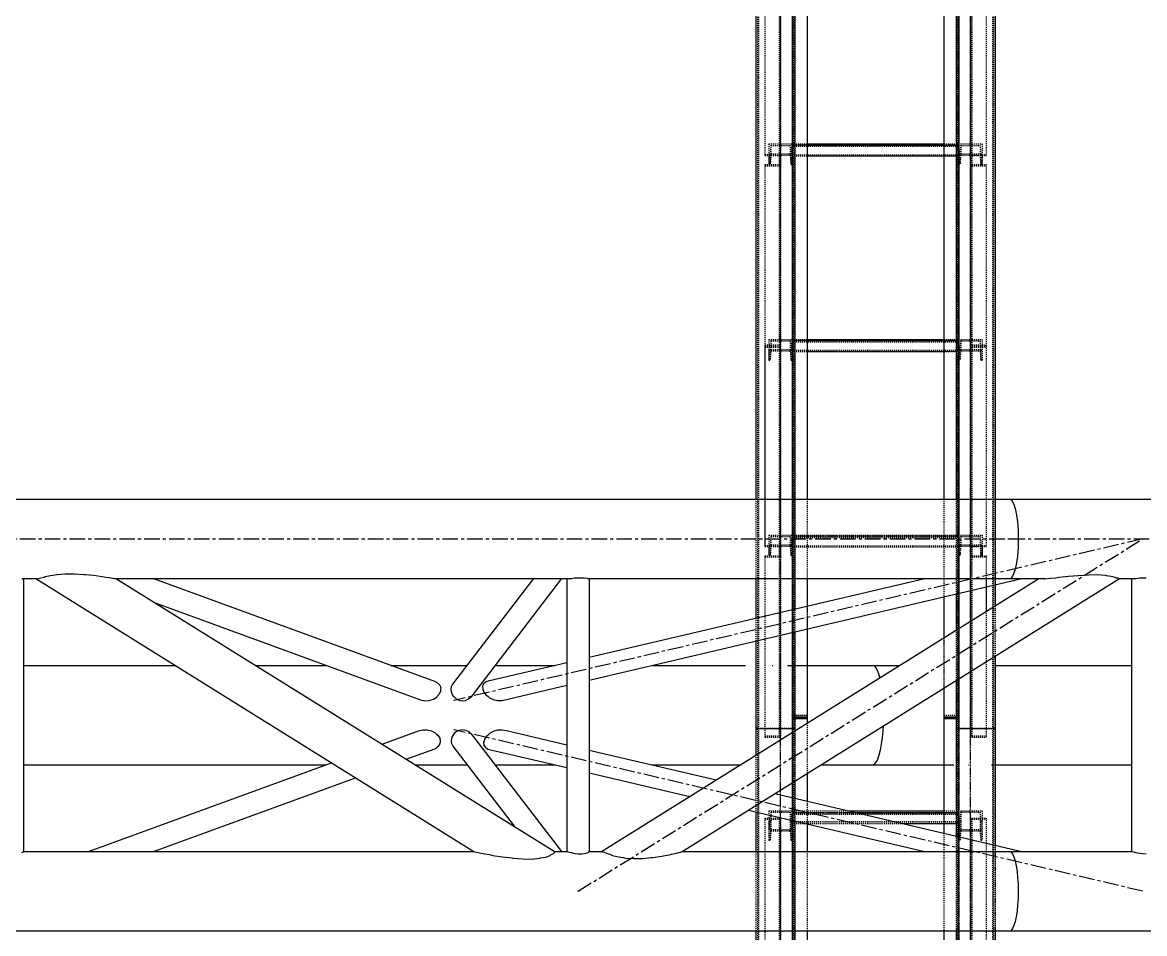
# Model space of a CAD drawing. Header units: millimetres. Extents: x 5143 to 30813, y 232 to 21408.
# Drawn here: x 25757 to 26330, y 7429 to 7894 of the extents above; entities that cross this region are included whole.
import ezdxf

# ---------------------------------------------------------------- set-up
doc = ezdxf.new("R2010")
doc.units = ezdxf.units.MM
doc.header["$LTSCALE"] = 0.25
for name, pattern in [('CENTER', [50.8, 31.75, -6.35, 6.35, -6.35]), ('XKITLINE00', [0]), ('XKITLINE02', [4, 2, -2]), ('XKITLINE03', [6, 3, -1, 1, -1])]:
    doc.linetypes.add(name, pattern=pattern)

msp = doc.modelspace()

# ---------------------------------------------------------------- linework, layer by layer
at = {"color": 1, "linetype": 'XKITLINE03'}
for p, q in [((26144.38, 7525.02), (26144.38, 9181.75)), ((26150.38, 9180.27), (26150.38, 7540.28)), ((26235.38, 7540.27), (26235.38, 9180.27)), ((26241.36, 7525.02), (26241.36, 9181.75)), ((26144.38, 7826.68), (26144.38, 7928.64)), ((26241.36, 7928.64), (26241.36, 7826.68)), ((26150.38, 7827), (26150.38, 7832.03)), ((26235.36, 7831.49), (26150.38, 7831.49)), ((26235.36, 7832.03), (26235.36, 7827)), ((26144.38, 7728.84), (26144.38, 7820.87)), ((26241.36, 7820.87), (26241.36, 7728.84)), ((26150.38, 7727.1), (26150.38, 7732.13)), ((26235.36, 7731.59), (26150.38, 7731.59)), ((26235.36, 7732.13), (26235.36, 7727.1)), ((26144.38, 7626.88), (26144.38, 7728.84)), ((26241.36, 7728.84), (26241.36, 7626.88)), ((26150.38, 7627.2), (26150.38, 7632.23)), ((26235.36, 7632.23), (26235.36, 7627.2)), ((26235.36, 7631.69), (26150.38, 7631.69)), ((26144.38, 7529.04), (26144.38, 7621.07)), ((26241.36, 7621.07), (26241.36, 7529.04)), ((26150.38, 7540.27), (26150.38, 5900.28)), ((26235.38, 5900.27), (26235.38, 7540.27)), ((26144.38, 5880.81), (26144.38, 7537.69)), ((26241.36, 5880.81), (26241.36, 7537.69)), ((26150.38, 7481.79), (26150.38, 7491.34)), ((26235.36, 7490.31), (26150.38, 7490.31)), ((26235.36, 7491.34), (26235.36, 7481.79)), ((26144.38, 7381.72), (26144.38, 7487.57)), ((26241.36, 7487.57), (26241.36, 7381.72))]:
    msp.add_line(p, q, dxfattribs=at)
at = {"color": 3, "linetype": 'XKITLINE02'}
for p, q in [((26150.38, 9180.27), (26150.38, 7539.38)), ((26151.23, 9180.21), (26151.23, 7539.44)), ((26234.53, 9180.21), (26234.53, 7539.44)), ((26235.38, 9180.27), (26235.38, 7539.38)), ((26132.53, 9176.95), (26132.53, 7533.97)), ((26133.06, 9176.75), (26133.07, 7533.54)), ((26150.3, 9176.75), (26150.3, 7533.54)), ((26150.83, 9176.95), (26150.83, 7533.97)), ((26151.68, 9176.95), (26151.68, 7582.78)), ((26234.91, 9176.95), (26234.91, 7533.97)), ((26235.44, 9176.75), (26235.45, 7533.54)), ((26252.68, 9176.75), (26252.68, 7533.54)), ((26253.21, 9176.95), (26253.21, 7533.97)), ((26254.06, 9176.95), (26254.06, 7570.38)), ((26227.88, 9119.58), (26227.88, 7540.24)), ((26157.88, 9110.57), (26157.88, 7540.24)), ((26136.38, 7928.64), (26136.38, 7826.12)), ((26143.58, 7928.08), (26143.58, 7821.13)), ((26144.38, 7928.64), (26144.38, 7821.13)), ((26241.36, 7926.9), (26241.36, 7821.13)), ((26242.16, 7928.08), (26242.16, 7821.13)), ((26249.36, 7928.64), (26249.36, 7826.12)), ((26138.38, 7832.03), (26138.38, 7827)), ((26138.38, 7832.03), (26138.38, 7826.53)), ((26138.38, 7832.03), (26150.38, 7832.03)), ((26138.38, 7827), (26138.38, 7821.51)), ((26138.38, 7827), (26150.38, 7827)), ((26139.44, 7831.33), (26139.06, 7826.53)), ((26139.44, 7831.33), (26139.44, 7826.3)), ((26139.44, 7831.33), (26149.32, 7831.33)), ((26143.58, 7826.93), (26143.58, 7729.45)), ((26143.58, 7826.93), (26144.38, 7826.93)), ((26144.38, 7826.93), (26144.38, 7728.84)), ((26149.32, 7831.33), (26149.32, 7826.3)), ((26149.32, 7831.33), (26149.7, 7826.53)), ((26150.38, 7832.03), (26157.88, 7832.03)), ((26150.38, 7832.03), (26150.38, 7825.99)), ((26150.38, 7832.03), (26150.38, 7827)), ((26150.38, 7832.03), (26150.38, 7826.53)), ((26150.38, 7831.49), (26157.88, 7831.49)), ((26150.38, 7831.28), (26235.36, 7831.28)), ((26150.38, 7830.84), (26235.36, 7830.84)), ((26150.38, 7827), (26150.38, 7821.51)), ((26227.88, 7832.03), (26235.36, 7832.03)), ((26227.88, 7831.49), (26235.36, 7831.49)), ((26235.36, 7832.03), (26235.36, 7826.53)), ((26235.36, 7832.03), (26247.36, 7832.03)), ((26235.36, 7832.03), (26235.36, 7827)), ((26235.36, 7832.03), (26235.36, 7825.99)), ((26235.36, 7827), (26235.36, 7821.51)), ((26235.36, 7827), (26247.36, 7827)), ((26236.42, 7831.33), (26236.04, 7826.53)), ((26236.42, 7831.33), (26246.3, 7831.33)), ((26236.42, 7831.33), (26236.42, 7826.3)), ((26241.36, 7826.93), (26241.36, 7820.87)), ((26241.36, 7826.93), (26242.16, 7826.93)), ((26241.36, 7826.93), (26241.36, 7728.84)), ((26242.16, 7826.93), (26242.16, 7821.48)), ((26242.16, 7826.93), (26242.16, 7729.45)), ((26246.3, 7831.33), (26246.68, 7826.53)), ((26246.3, 7831.33), (26246.3, 7826.3)), ((26247.36, 7832.03), (26247.36, 7826.53)), ((26247.36, 7832.03), (26247.36, 7826.68)), ((26136.38, 7826.68), (26136.38, 7826.12)), ((26136.38, 7826.68), (26144.38, 7826.68)), ((26136.38, 7826.12), (26143.58, 7826.12)), ((26136.38, 7821.48), (26136.38, 7728.84)), ((26136.38, 7821.48), (26143.58, 7821.48)), ((26138.38, 7826.53), (26138.38, 7821.51)), ((26138.38, 7826.53), (26139.06, 7826.53)), ((26138.38, 7821.51), (26139.06, 7821.51)), ((26139.06, 7826.53), (26139.06, 7821.51)), ((26139.44, 7826.3), (26139.06, 7821.51)), ((26139.44, 7826.3), (26149.32, 7826.3)), ((26143.58, 7826.12), (26143.58, 7821.13)), ((26143.58, 7821.13), (26144.38, 7821.13)), ((26144.38, 7826.68), (26144.38, 7821.13)), ((26149.32, 7826.3), (26149.7, 7821.51)), ((26149.7, 7826.53), (26149.7, 7821.51)), ((26149.7, 7826.53), (26150.38, 7826.53)), ((26149.7, 7821.51), (26150.38, 7821.51)), ((26150.38, 7826.53), (26235.36, 7826.53)), ((26150.38, 7826.53), (26150.38, 7821.51)), ((26150.38, 7826.5), (26235.36, 7826.5)), ((26150.38, 7826.02), (26235.36, 7826.02)), ((26150.38, 7825.99), (26157.88, 7825.99)), ((26227.88, 7825.99), (26235.36, 7825.99)), ((26235.36, 7826.53), (26236.04, 7826.53)), ((26235.36, 7826.53), (26235.36, 7821.51)), ((26235.36, 7821.51), (26236.04, 7821.51)), ((26236.04, 7826.53), (26236.04, 7821.51)), ((26236.42, 7826.3), (26236.04, 7821.51)), ((26236.42, 7826.3), (26246.3, 7826.3)), ((26241.36, 7826.68), (26249.36, 7826.68)), ((26241.36, 7821.13), (26242.16, 7821.13)), ((26242.16, 7826.12), (26249.36, 7826.12)), ((26242.16, 7821.48), (26249.36, 7821.48)), ((26246.3, 7826.3), (26246.68, 7821.51)), ((26246.68, 7826.53), (26247.36, 7826.53)), ((26246.68, 7826.53), (26246.68, 7821.51)), ((26246.68, 7821.51), (26247.36, 7821.51)), ((26247.36, 7826.68), (26247.36, 7821.51)), ((26247.36, 7826.53), (26247.36, 7821.51)), ((26249.36, 7821.48), (26249.36, 7820.87)), ((26249.36, 7821.48), (26249.36, 7728.84)), ((26136.38, 7820.87), (26144.38, 7820.87)), ((26241.36, 7820.87), (26249.36, 7820.87)), ((26136.38, 7729.45), (26143.58, 7729.45)), ((26136.38, 7729.45), (26136.38, 7728.84)), ((26138.38, 7732.13), (26138.38, 7727.1)), ((26138.38, 7732.13), (26138.38, 7726.63)), ((26138.38, 7732.13), (26150.38, 7732.13)), ((26139.44, 7731.43), (26139.06, 7726.63)), ((26139.44, 7731.43), (26139.44, 7726.4)), ((26139.44, 7731.43), (26149.32, 7731.43)), ((26143.58, 7734.91), (26144.38, 7734.91)), ((26143.58, 7734.91), (26143.58, 7729.45)), ((26144.38, 7734.91), (26144.38, 7728.84)), ((26149.32, 7731.43), (26149.32, 7726.4)), ((26149.32, 7731.43), (26149.7, 7726.63)), ((26150.38, 7732.13), (26157.88, 7732.13)), ((26150.38, 7732.13), (26150.38, 7726.09)), ((26150.38, 7732.13), (26150.38, 7727.1)), ((26150.38, 7732.13), (26150.38, 7726.63)), ((26150.38, 7731.59), (26157.88, 7731.59)), ((26150.38, 7731.38), (26235.36, 7731.38)), ((26150.38, 7730.94), (26235.36, 7730.94)), ((26227.88, 7732.13), (26235.36, 7732.13)), ((26227.88, 7731.59), (26235.36, 7731.59)), ((26235.36, 7732.13), (26235.36, 7721.61)), ((26235.36, 7732.13), (26247.36, 7732.13)), ((26235.36, 7732.13), (26235.36, 7726.09)), ((26236.42, 7731.43), (26236.04, 7726.63)), ((26236.42, 7731.43), (26246.3, 7731.43)), ((26236.42, 7731.43), (26236.42, 7726.4)), ((26241.36, 7734.91), (26242.16, 7734.91)), ((26242.16, 7729.45), (26249.36, 7729.45)), ((26246.3, 7731.43), (26246.68, 7726.63)), ((26246.3, 7731.43), (26246.3, 7726.4)), ((26247.36, 7732.13), (26247.36, 7721.61)), ((26136.38, 7728.84), (26136.38, 7626.32)), ((26136.38, 7728.84), (26144.38, 7728.84)), ((26136.38, 7728.84), (26144.38, 7728.84)), ((26136.38, 7728.29), (26136.38, 7626.32)), ((26136.38, 7728.29), (26143.58, 7728.29)), ((26138.38, 7727.1), (26138.38, 7721.61)), ((26138.38, 7727.1), (26150.38, 7727.1)), ((26138.38, 7726.63), (26138.38, 7721.61)), ((26138.38, 7726.63), (26139.06, 7726.63)), ((26139.06, 7726.63), (26139.06, 7721.61)), ((26139.44, 7726.4), (26139.06, 7721.61)), ((26139.44, 7726.4), (26149.32, 7726.4)), ((26143.58, 7728.29), (26143.58, 7621.33)), ((26144.38, 7728.84), (26144.38, 7621.33)), ((26149.32, 7726.4), (26149.7, 7721.61)), ((26149.7, 7726.63), (26149.7, 7721.61)), ((26149.7, 7726.63), (26150.38, 7726.63)), ((26150.38, 7727.1), (26150.38, 7721.61)), ((26150.38, 7726.63), (26235.36, 7726.63)), ((26150.38, 7726.63), (26150.38, 7721.61)), ((26150.38, 7726.6), (26235.36, 7726.6)), ((26150.38, 7726.12), (26235.36, 7726.12)), ((26150.38, 7726.09), (26157.88, 7726.09)), ((26227.88, 7726.09), (26235.36, 7726.09)), ((26235.36, 7727.1), (26247.36, 7727.1)), ((26235.36, 7726.63), (26236.04, 7726.63)), ((26236.04, 7726.63), (26236.04, 7721.61)), ((26236.42, 7726.4), (26236.04, 7721.61)), ((26236.42, 7726.4), (26246.3, 7726.4)), ((26241.36, 7728.84), (26241.36, 7723.29)), ((26241.36, 7728.84), (26249.36, 7728.84)), ((26241.36, 7728.84), (26249.36, 7728.84)), ((26241.36, 7726.4), (26241.36, 7621.33)), ((26242.16, 7728.29), (26242.16, 7723.29)), ((26242.16, 7728.29), (26249.36, 7728.29)), ((26242.16, 7728.29), (26242.16, 7621.33)), ((26246.3, 7726.4), (26246.68, 7721.61)), ((26246.68, 7726.63), (26247.36, 7726.63)), ((26246.68, 7726.63), (26246.68, 7721.61)), ((26249.36, 7728.84), (26249.36, 7728.29)), ((26249.36, 7728.84), (26249.36, 7626.32)), ((26138.38, 7721.61), (26139.06, 7721.61)), ((26143.58, 7723.29), (26144.38, 7723.29)), ((26149.7, 7721.61), (26150.38, 7721.61)), ((26235.36, 7721.61), (26236.04, 7721.61)), ((26241.36, 7723.29), (26242.16, 7723.29)), ((26246.68, 7721.61), (26247.36, 7721.61)), ((26131.68, 7650.57), (26131.68, 7609.97)), ((26151.68, 7650.57), (26151.68, 7609.97)), ((26157.88, 7650.57), (26157.88, 7609.97)), ((26227.88, 7650.57), (26227.88, 7600.65)), ((26234.06, 7650.57), (26234.06, 7602.09)), ((26254.06, 7650.57), (26254.06, 7606.78)), ((26138.38, 7632.23), (26138.38, 7627.2)), ((26138.38, 7632.23), (26138.38, 7626.73)), ((26138.38, 7632.23), (26150.38, 7632.23)), ((26150.38, 7632.23), (26150.38, 7627.2)), ((26150.38, 7632.23), (26150.38, 7626.73)), ((26150.38, 7632.23), (26235.36, 7632.23)), ((26150.38, 7632.23), (26150.38, 7626.19)), ((26235.36, 7632.23), (26235.36, 7626.73)), ((26235.36, 7632.23), (26247.36, 7632.23)), ((26235.36, 7632.23), (26235.36, 7627.2)), ((26235.36, 7632.23), (26235.36, 7626.19)), ((26247.36, 7632.23), (26247.36, 7626.73)), ((26247.36, 7632.23), (26247.36, 7627.2)), ((26136.38, 7626.88), (26144.38, 7626.88)), ((26136.38, 7626.32), (26143.58, 7626.32)), ((26138.38, 7627.2), (26138.38, 7621.71)), ((26138.38, 7627.2), (26150.38, 7627.2)), ((26138.38, 7626.73), (26138.38, 7621.71)), ((26138.38, 7626.73), (26139.06, 7626.73)), ((26139.44, 7631.53), (26139.06, 7626.73)), ((26139.06, 7626.73), (26139.06, 7621.71)), ((26139.44, 7626.5), (26139.06, 7621.71)), ((26139.44, 7631.53), (26139.44, 7626.5)), ((26139.44, 7631.53), (26149.32, 7631.53)), ((26139.44, 7626.5), (26149.32, 7626.5)), ((26143.58, 7627.14), (26143.58, 7529.65)), ((26143.58, 7627.14), (26144.38, 7627.14)), ((26143.58, 7626.32), (26143.58, 7621.33)), ((26144.38, 7627.14), (26144.38, 7533.54)), ((26144.38, 7626.88), (26144.38, 7621.33)), ((26149.32, 7631.53), (26149.32, 7626.5)), ((26149.32, 7631.53), (26149.7, 7626.73)), ((26149.32, 7626.5), (26149.7, 7621.71)), ((26149.7, 7626.73), (26149.7, 7621.71)), ((26149.7, 7626.73), (26150.38, 7626.73)), ((26150.38, 7631.69), (26235.36, 7631.69)), ((26150.38, 7631.48), (26235.36, 7631.48)), ((26150.38, 7631.04), (26235.36, 7631.04)), ((26150.38, 7627.2), (26150.38, 7621.71)), ((26150.38, 7626.73), (26150.38, 7621.71)), ((26150.38, 7626.73), (26235.36, 7626.73)), ((26150.38, 7626.7), (26235.36, 7626.7)), ((26150.38, 7626.23), (26235.36, 7626.23)), ((26150.38, 7626.19), (26235.36, 7626.19)), ((26235.36, 7627.2), (26235.36, 7621.71)), ((26235.36, 7627.2), (26247.36, 7627.2)), ((26235.36, 7626.73), (26236.04, 7626.73)), ((26235.36, 7626.73), (26235.36, 7621.71)), ((26236.42, 7631.53), (26236.04, 7626.73)), ((26236.04, 7626.73), (26236.04, 7621.71)), ((26236.42, 7626.5), (26236.04, 7621.71)), ((26236.42, 7631.53), (26246.3, 7631.53)), ((26236.42, 7631.53), (26236.42, 7626.5)), ((26236.42, 7626.5), (26246.3, 7626.5)), ((26241.36, 7627.14), (26241.36, 7610.28)), ((26241.36, 7627.14), (26242.16, 7627.14)), ((26241.36, 7627.14), (26241.36, 7529.04)), ((26241.36, 7626.88), (26249.36, 7626.88)), ((26242.16, 7627.14), (26242.16, 7610.28)), ((26242.16, 7627.14), (26242.16, 7529.65)), ((26242.16, 7626.32), (26249.36, 7626.32)), ((26246.3, 7631.53), (26246.68, 7626.73)), ((26246.3, 7631.53), (26246.3, 7626.5)), ((26246.3, 7626.5), (26246.68, 7621.71)), ((26246.68, 7626.73), (26247.36, 7626.73)), ((26246.68, 7626.73), (26246.68, 7621.71)), ((26247.36, 7627.2), (26247.36, 7621.71)), ((26247.36, 7626.73), (26247.36, 7621.71)), ((26136.38, 7621.68), (26136.38, 7529.04)), ((26136.38, 7621.68), (26136.38, 7529.65)), ((26136.38, 7621.68), (26143.58, 7621.68)), ((26136.38, 7621.07), (26144.38, 7621.07)), ((26138.38, 7621.71), (26139.06, 7621.71)), ((26143.58, 7621.33), (26144.38, 7621.33)), ((26149.7, 7621.71), (26150.38, 7621.71)), ((26235.36, 7621.71), (26236.04, 7621.71)), ((26241.36, 7621.33), (26242.16, 7621.33)), ((26241.36, 7621.07), (26249.36, 7621.07)), ((26242.16, 7621.68), (26249.36, 7621.68)), ((26246.68, 7621.71), (26247.36, 7621.71)), ((26249.36, 7621.68), (26249.36, 7593.18)), ((26249.36, 7610.28), (26249.36, 7529.04)), ((26157.88, 7595.86), (26157.88, 7584.23)), ((26131.68, 7589.72), (26131.68, 7578.09)), ((26234.06, 7583.63), (26234.06, 7557.91)), ((26227.88, 7579.78), (26227.88, 7554.05)), ((26150.38, 7540.28), (26157.88, 7540.28)), ((26150.38, 7540.27), (26157.88, 7540.27)), ((26150.38, 7540.27), (26150.38, 5898.57)), ((26151.23, 7540.21), (26157.88, 7540.24)), ((26151.23, 7540.16), (26157.88, 7540.2)), ((26151.23, 7540.16), (26151.23, 5898.69)), ((26157.88, 7540.28), (26157.88, 7540.24)), ((26157.88, 7540.27), (26157.88, 7540.2)), ((26157.88, 7540.27), (26157.88, 7539.38)), ((26227.88, 7540.27), (26235.38, 7540.27)), ((26227.88, 7540.27), (26227.88, 7540.24)), ((26227.88, 7540.27), (26235.38, 7540.27)), ((26227.88, 7540.27), (26227.88, 7539.38)), ((26227.88, 7540.24), (26234.53, 7540.21)), ((26227.88, 7540.2), (26234.53, 7540.16)), ((26234.53, 7540.16), (26234.53, 5898.69)), ((26235.38, 7540.27), (26235.38, 5898.57)), ((26143.58, 7535.11), (26144.38, 7535.11)), ((26143.58, 7535.11), (26143.58, 7529.65)), ((26144.38, 7535.11), (26144.38, 7529.04)), ((26150.38, 7539.38), (26151.68, 7539.38)), ((26150.38, 7538.57), (26151.68, 7538.57)), ((26151.23, 7539.44), (26157.88, 7539.42)), ((26151.23, 7538.69), (26151.68, 7538.68)), ((26157.88, 7538.64), (26157.88, 7538.57)), ((26157.88, 7538.64), (26157.88, 7538.57)), ((26157.88, 7536.11), (26157.88, 7510.39)), ((26227.88, 7539.42), (26234.53, 7539.44)), ((26227.88, 7539.42), (26227.88, 7539.38)), ((26227.88, 7538.64), (26227.88, 7538.57)), ((26234.06, 7539.38), (26235.38, 7539.38)), ((26234.06, 7538.68), (26234.53, 7538.69)), ((26234.06, 7538.57), (26235.38, 7538.57)), ((26241.36, 7535.11), (26242.16, 7535.11)), ((26131.68, 7533.97), (26132.53, 7533.97)), ((26131.68, 7533.97), (26132.53, 7533.97)), ((26131.68, 7533.97), (26131.68, 7533.48)), ((26132.53, 7533.97), (26133.07, 7533.54)), ((26132.53, 7533.97), (26132.53, 5889.26)), ((26132.53, 7533.97), (26133.06, 7533.54)), ((26133.06, 7533.54), (26133.07, 5888.53)), ((26133.06, 7533.54), (26150.3, 7533.54)), ((26133.07, 7533.54), (26150.3, 7533.54)), ((26136.38, 7529.65), (26143.58, 7529.65)), ((26136.38, 7529.04), (26144.38, 7529.04)), ((26150.3, 7533.54), (26150.83, 7533.97)), ((26150.3, 7533.54), (26150.83, 7533.97)), ((26150.3, 7533.54), (26150.3, 5888.53)), ((26150.83, 7533.97), (26151.68, 7533.97)), ((26150.83, 7533.97), (26150.83, 5889.26)), ((26150.83, 7533.97), (26151.68, 7533.97)), ((26151.68, 7533.97), (26151.68, 5888.43)), ((26151.68, 7532.25), (26151.68, 7506.52)), ((26234.06, 7533.97), (26234.91, 7533.97)), ((26234.06, 7533.97), (26234.91, 7533.97)), ((26234.06, 7533.97), (26234.06, 7533.48)), ((26234.91, 7533.97), (26235.45, 7533.54)), ((26234.91, 7533.97), (26234.91, 5889.26)), ((26234.91, 7533.97), (26235.44, 7533.54)), ((26235.44, 7533.54), (26235.45, 5888.53)), ((26235.44, 7533.54), (26252.68, 7533.54)), ((26235.45, 7533.54), (26252.68, 7533.54)), ((26241.36, 7529.04), (26249.36, 7529.04)), ((26242.16, 7529.65), (26249.36, 7529.65)), ((26252.68, 7533.54), (26253.21, 7533.97)), ((26252.68, 7533.54), (26253.21, 7533.97)), ((26252.68, 7533.54), (26252.68, 5888.53)), ((26253.21, 7533.97), (26254.06, 7533.97)), ((26253.21, 7533.97), (26253.21, 5889.26)), ((26253.21, 7533.97), (26254.06, 7533.97)), ((26254.06, 7533.97), (26254.06, 5930.38)), ((26131.68, 7519.77), (26131.68, 7490.83)), ((26151.68, 7497.77), (26151.68, 7486.14)), ((26157.88, 7496.32), (26157.88, 7484.69)), ((26138.38, 7491.34), (26138.38, 7481.79)), ((26138.38, 7491.34), (26138.38, 7485.86)), ((26138.38, 7491.34), (26150.38, 7491.34)), ((26139.44, 7490.64), (26139.06, 7485.86)), ((26139.44, 7490.64), (26139.44, 7481.09)), ((26139.44, 7490.64), (26149.32, 7490.64)), ((26149.32, 7490.64), (26149.32, 7481.09)), ((26149.32, 7490.64), (26149.7, 7485.86)), ((26150.38, 7491.34), (26150.38, 7481.79)), ((26150.38, 7491.34), (26150.38, 7485.86)), ((26150.38, 7491.34), (26179.13, 7491.34)), ((26150.38, 7491.34), (26150.38, 7484.83)), ((26150.38, 7490.55), (26235.36, 7490.55)), ((26150.38, 7490.31), (26183.49, 7490.31)), ((26150.38, 7489.71), (26235.36, 7489.71)), ((26227.88, 7491.34), (26235.36, 7491.34)), ((26227.88, 7490.31), (26235.36, 7490.31)), ((26235.36, 7491.34), (26235.36, 7485.86)), ((26235.36, 7491.34), (26247.36, 7491.34)), ((26235.36, 7491.34), (26235.36, 7476.31)), ((26235.36, 7491.34), (26235.36, 7484.83)), ((26236.42, 7490.64), (26236.04, 7485.86)), ((26236.42, 7490.64), (26246.3, 7490.64)), ((26236.42, 7490.64), (26236.42, 7481.09)), ((26246.3, 7490.64), (26246.68, 7485.86)), ((26246.3, 7490.64), (26246.3, 7481.09)), ((26247.36, 7491.34), (26247.36, 7485.86)), ((26247.36, 7491.34), (26247.36, 7476.31)), ((26136.38, 7487.57), (26136.38, 7381.19)), ((26136.38, 7487.57), (26144.38, 7487.57)), ((26136.38, 7487.04), (26143.58, 7487.04)), ((26138.38, 7485.86), (26138.38, 7476.31)), ((26138.38, 7485.86), (26139.06, 7485.86)), ((26139.06, 7485.86), (26139.06, 7476.31)), ((26143.58, 7487.04), (26143.58, 7376.4)), ((26144.38, 7487.57), (26144.38, 7376.4)), ((26149.7, 7485.86), (26149.7, 7476.31)), ((26149.7, 7485.86), (26150.38, 7485.86)), ((26150.38, 7485.86), (26150.38, 7476.31)), ((26150.38, 7485.86), (26235.36, 7485.86)), ((26150.38, 7485.8), (26235.36, 7485.8)), ((26150.38, 7484.89), (26235.36, 7484.89)), ((26150.38, 7484.83), (26206.86, 7484.83)), ((26227.88, 7484.83), (26235.36, 7484.83)), ((26235.36, 7485.86), (26236.04, 7485.86)), ((26236.04, 7485.86), (26236.04, 7476.31)), ((26241.36, 7487.57), (26241.36, 7482.26)), ((26241.36, 7487.57), (26249.36, 7487.57)), ((26241.36, 7487.57), (26241.36, 7376.4)), ((26242.16, 7487.04), (26242.16, 7482.26)), ((26242.16, 7487.04), (26249.36, 7487.04)), ((26242.16, 7487.04), (26242.16, 7376.4)), ((26246.68, 7485.86), (26247.36, 7485.86)), ((26246.68, 7485.86), (26246.68, 7476.31)), ((26249.36, 7487.57), (26249.36, 7487.04)), ((26249.36, 7487.57), (26249.36, 7381.19)), ((26138.38, 7481.79), (26138.38, 7476.31)), ((26138.38, 7481.79), (26150.38, 7481.79)), ((26139.44, 7481.09), (26139.06, 7476.31)), ((26139.44, 7481.09), (26149.32, 7481.09)), ((26143.58, 7482.26), (26144.38, 7482.26)), ((26149.32, 7481.09), (26149.7, 7476.31)), ((26150.38, 7481.79), (26150.38, 7476.31)), ((26227.88, 7479.9), (26227.88, 5900.2)), ((26234.06, 7478.46), (26234.06, 7429.97)), ((26235.36, 7481.79), (26247.36, 7481.79)), ((26236.42, 7481.09), (26236.04, 7476.31)), ((26236.42, 7481.09), (26246.3, 7481.09)), ((26241.36, 7482.26), (26242.16, 7482.26)), ((26246.3, 7481.09), (26246.68, 7476.31)), ((26138.38, 7476.31), (26139.06, 7476.31)), ((26149.7, 7476.31), (26150.38, 7476.31)), ((26235.36, 7476.31), (26236.04, 7476.31)), ((26246.68, 7476.31), (26247.36, 7476.31)), ((26254.06, 7473.77), (26254.06, 7429.97)), ((26131.68, 7470.57), (26131.68, 7429.97)), ((26151.68, 7470.57), (26151.68, 7429.97)), ((26157.88, 7470.57), (26157.88, 5900.2)), ((26157.88, 7430.28), (26157.88, 7429.97)), ((26227.88, 7430.28), (26227.88, 7429.97))]:
    msp.add_line(p, q, dxfattribs=at)
at = {"color": 7, "linetype": 'XKITLINE00'}
for p, q in [((26131.68, 9069.97), (26131.68, 7650.57)), ((26151.68, 9069.97), (26151.68, 7650.57)), ((26157.88, 9069.97), (26157.88, 7650.57)), ((26227.88, 9069.97), (26227.88, 7650.57)), ((26234.06, 9069.97), (26234.06, 7650.57)), ((26254.06, 9069.97), (26254.06, 7650.57)), ((26157.88, 7832.03), (26227.88, 7832.03)), ((26157.88, 7831.49), (26227.88, 7831.49)), ((26157.88, 7825.99), (26227.88, 7825.99)), ((26157.88, 7732.13), (26227.88, 7732.13)), ((26157.88, 7731.59), (26227.88, 7731.59)), ((26157.88, 7726.09), (26227.88, 7726.09)), ((26131.68, 7609.97), (26131.68, 7589.72)), ((26151.68, 7609.97), (26151.68, 7594.41)), ((26157.88, 7609.97), (26157.88, 7595.86)), ((26254.06, 7606.78), (26254.06, 7596.11)), ((26227.88, 7600.65), (26227.88, 7579.78)), ((26234.06, 7602.09), (26234.06, 7583.63)), ((26151.68, 7582.78), (26151.68, 7533.48)), ((26157.88, 7584.23), (26157.88, 7539.38)), ((26131.68, 7578.09), (26131.68, 7533.48)), ((26254.06, 7570.38), (26254.06, 7533.48)), ((26234.06, 7557.91), (26234.06, 7533.48)), ((26227.88, 7554.05), (26227.88, 7539.38)), ((26151.68, 7539.38), (26157.88, 7539.38)), ((26151.68, 7538.68), (26157.88, 7538.64)), ((26151.68, 7538.57), (26157.88, 7538.57)), ((26157.88, 7539.38), (26157.88, 7538.64)), ((26157.88, 7538.64), (26157.88, 7538.57)), ((26157.88, 7538.57), (26157.88, 7536.11)), ((26227.88, 7539.38), (26234.06, 7539.38)), ((26227.88, 7539.38), (26227.88, 7479.9)), ((26227.88, 7538.64), (26234.06, 7538.68)), ((26227.88, 7538.57), (26234.06, 7538.57)), ((26131.68, 7533.48), (26151.68, 7533.48)), ((26131.68, 7533.48), (26131.68, 7519.77)), ((26131.68, 7533.48), (26151.68, 7533.48)), ((26151.68, 7533.48), (26151.68, 7532.25)), ((26234.06, 7533.48), (26254.06, 7533.48)), ((26234.06, 7533.48), (26234.06, 7478.46)), ((26234.06, 7533.48), (26254.06, 7533.48)), ((26254.06, 7533.48), (26254.06, 7473.77)), ((26151.68, 7506.52), (26151.68, 7497.77)), ((26157.88, 7510.39), (26157.88, 7496.32)), ((26131.68, 7490.83), (26131.68, 7470.57)), ((26179.13, 7491.34), (26227.88, 7491.34)), ((26183.49, 7490.31), (26227.88, 7490.31)), ((26151.68, 7486.14), (26151.68, 7470.57)), ((26157.88, 7484.69), (26157.88, 7470.57)), ((26206.86, 7484.83), (26227.88, 7484.83)), ((26131.68, 7429.97), (26131.68, 6010.57)), ((26151.68, 7429.97), (26151.68, 6010.57)), ((26157.88, 7429.97), (26157.88, 6010.57)), ((26227.88, 7429.97), (26227.88, 6010.57)), ((26234.06, 7429.97), (26234.06, 6010.57)), ((26254.06, 7429.97), (26254.06, 6010.57))]:
    msp.add_line(p, q, dxfattribs=at)
at = {"color": 8, "linetype": 'XKITLINE00'}
for p, q in [((25185.79, 7650.57), (26261.35, 7650.57)), ((26261.35, 7650.57), (27695.34, 7650.57)), ((26261.35, 7650.57), (26262.13, 7650.27)), ((26261.35, 7650.57), (26262.13, 7650.27)), ((26262.13, 7650.27), (26262.88, 7649.35)), ((26262.13, 7650.27), (26262.88, 7649.35)), ((26262.88, 7649.35), (26263.58, 7647.86)), ((26262.88, 7649.35), (26263.58, 7647.86)), ((26263.58, 7647.86), (26264.22, 7645.83)), ((26264.22, 7645.83), (26264.77, 7643.32)), ((26264.77, 7643.32), (26265.21, 7640.42)), ((26265.21, 7640.42), (26265.54, 7637.22)), ((26265.54, 7637.22), (26265.74, 7633.8)), ((26265.74, 7633.8), (26265.81, 7630.27)), ((26265.74, 7626.75), (26265.54, 7623.33)), ((26265.81, 7630.27), (26265.74, 7626.75)), ((26265.54, 7623.33), (26265.21, 7620.12)), ((26264.22, 7614.72), (26263.58, 7612.69)), ((26264.77, 7617.23), (26264.22, 7614.72)), ((26265.21, 7620.12), (26264.77, 7617.23)), ((25756.74, 7610), (25757.21, 7609.98)), ((25757.21, 7609.98), (25757.49, 7609.94)), ((25757.21, 7609.97), (25764.52, 7609.97)), ((25757.49, 7609.94), (25757.49, 7470.48)), ((25763.75, 7609.97), (25987.59, 7470.6)), ((25763.8, 7609.97), (25763.92, 7609.91)), ((25763.94, 7609.94), (25763.92, 7609.91)), ((25763.94, 7609.94), (25765.01, 7610)), ((25765.01, 7610), (25765.07, 7610)), ((25765.07, 7610), (25766.43, 7610.45)), ((25766.43, 7610.45), (25767.99, 7610.71)), ((25767.99, 7610.71), (25768.58, 7610.98)), ((25768.58, 7610.98), (25771.29, 7611.6)), ((25771.29, 7611.6), (25774.54, 7612.01)), ((25774.54, 7612.01), (25774.79, 7612.07)), ((25774.79, 7612.07), (25778.75, 7612.43)), ((25778.75, 7612.43), (25783.35, 7612.45)), ((25783.35, 7612.45), (25788.37, 7612.13)), ((25788.37, 7612.13), (25789.27, 7612.01)), ((25789.27, 7612.01), (25793.22, 7611.67)), ((25793.22, 7611.67), (25797.73, 7611.06)), ((25797.73, 7611.06), (25799.57, 7610.71)), ((25799.57, 7610.71), (25801.42, 7610.5)), ((25801.42, 7610.5), (25804.03, 7610.05)), ((25804.03, 7610.05), (25804.18, 7610)), ((25804.18, 7610), (25805.08, 7609.95)), ((25804.66, 7609.97), (26036.27, 7609.97)), ((25805.08, 7609.95), (26029.16, 7470.43)), ((25823.93, 7609.97), (25967.48, 7557.52)), ((26018.12, 7609.97), (25976.72, 7556.04)), ((26032.49, 7609.97), (25986.19, 7549.65)), ((26035.18, 7609.97), (26035.18, 7470.61)), ((26035.28, 7609.97), (26035.34, 7609.91)), ((26035.34, 7609.91), (26035.46, 7609.93)), ((26035.46, 7609.93), (26036.27, 7609.98)), ((26035.67, 7609.97), (26035.7, 7609.95)), ((26036.27, 7609.98), (26037.2, 7610)), ((26037.2, 7610), (26037.53, 7610.08)), ((26037.53, 7610.08), (26039.12, 7610.31)), ((26039.12, 7610.31), (26040.88, 7610.43)), ((26040.88, 7610.43), (26042.64, 7610.44)), ((26042.64, 7610.44), (26044.23, 7610.33)), ((26044.23, 7610.33), (26045.49, 7610.13)), ((26045.49, 7610.13), (26045.83, 7610)), ((26045.83, 7610), (26046.3, 7609.98)), ((26046.3, 7609.98), (26046.58, 7609.94)), ((26046.3, 7609.97), (26261.35, 7609.97)), ((26046.58, 7569.77), (26218.07, 7609.97)), ((26046.58, 7558.14), (26267.67, 7609.97)), ((26046.58, 7609.94), (26046.58, 7470.48)), ((26052.9, 7470.63), (26276.29, 7609.97)), ((26094.06, 7470.58), (26317.52, 7609.97)), ((26261.35, 7609.97), (26262.13, 7610.28)), ((26261.35, 7609.97), (26262.13, 7610.28)), ((26261.35, 7609.97), (26279.62, 7609.97)), ((26262.88, 7611.2), (26262.13, 7610.28)), ((26262.88, 7611.2), (26262.13, 7610.28)), ((26263.58, 7612.69), (26262.88, 7611.2)), ((26263.58, 7612.69), (26262.88, 7611.2)), ((26277.19, 7609.97), (26278.99, 7609.92)), ((26278.09, 7609.97), (26279.28, 7609.94)), ((26278.99, 7609.92), (26279.09, 7609.92)), ((26279.09, 7609.92), (26282.3, 7610.26)), ((26282.3, 7610.26), (26284.98, 7610.46)), ((26284.98, 7610.46), (26286.53, 7610.69)), ((26286.53, 7610.69), (26291.53, 7611.24)), ((26291.53, 7611.24), (26296.26, 7611.6)), ((26296.26, 7611.6), (26296.66, 7611.65)), ((26296.66, 7611.65), (26301.84, 7611.99)), ((26301.84, 7611.99), (26306.42, 7612.01)), ((26306.42, 7612.01), (26310.18, 7611.71)), ((26310.18, 7611.71), (26310.68, 7611.6)), ((26310.68, 7611.6), (26313.23, 7611.3)), ((26313.23, 7611.3), (26315.37, 7610.77)), ((26315.37, 7610.77), (26315.87, 7610.46)), ((26315.87, 7610.46), (26316.75, 7610.3)), ((26316.75, 7610.3), (26317.36, 7609.95)), ((26317.32, 7609.92), (26317.52, 7609.97)), ((26317.33, 7609.97), (26324.85, 7609.97)), ((26323.76, 7609.97), (26323.76, 7470.6)), ((26323.89, 7609.97), (26323.96, 7609.91)), ((26323.96, 7609.91), (26324.04, 7609.93)), ((26324.04, 7609.93), (26324.85, 7609.97)), ((26324.27, 7609.97), (26324.31, 7609.94)), ((26324.85, 7609.97), (26325.92, 7610.01)), ((26325.92, 7610.01), (26326.11, 7610.06)), ((26326.11, 7610.06), (26327.7, 7610.3)), ((26327.7, 7610.3), (26329.46, 7610.43)), ((26329.46, 7610.43), (26331.22, 7610.46)), ((25825.32, 7597.35), (25960.41, 7547.98)), ((25757.49, 7565.67), (25834.89, 7565.67)), ((25876.19, 7565.67), (25912, 7565.67)), ((25945.16, 7565.67), (25984.12, 7565.67)), ((25995.7, 7557.84), (26035.18, 7567.1)), ((25998.49, 7565.67), (26029.12, 7565.67)), ((26078.72, 7565.67), (26126.38, 7565.67)), ((26140.1, 7565.67), (26140.38, 7565.67)), ((26147.88, 7565.67), (26191.34, 7565.67)), ((26191.34, 7565.67), (26192.21, 7565.36)), ((26191.34, 7565.67), (26205.27, 7565.67)), ((26191.34, 7565.67), (26192.21, 7565.36)), ((26192.21, 7565.36), (26193.06, 7564.43)), ((26192.21, 7565.36), (26193.06, 7564.43)), ((26193.06, 7564.43), (26193.86, 7562.91)), ((26193.06, 7564.43), (26193.87, 7562.91)), ((26254.36, 7565.67), (26323.76, 7565.67)), ((25967.48, 7557.52), (25969.09, 7556.74)), ((25993.15, 7556.72), (25993.94, 7557.35)), ((25993.94, 7557.35), (25995.7, 7557.84)), ((26193.87, 7562.91), (26194.61, 7560.82)), ((26194.61, 7560.82), (26195.01, 7559.27)), ((25969.09, 7556.74), (25969.14, 7556.68)), ((25969.14, 7556.68), (25970.26, 7555.55)), ((25970.67, 7552.5), (25969.96, 7550.9)), ((25970.26, 7555.55), (25970.77, 7554.1)), ((25970.68, 7553.43), (25970.67, 7552.5)), ((25970.77, 7554.1), (25970.68, 7553.43)), ((25975.92, 7553.43), (25975.88, 7553.12)), ((25975.88, 7553.12), (25976.23, 7551.49)), ((25976.04, 7554.67), (25975.92, 7553.43)), ((25976.72, 7556.04), (25976.04, 7554.67)), ((25992.76, 7556.44), (25992.12, 7555.16)), ((25992.12, 7555.16), (25992.22, 7553.66)), ((25992.22, 7553.66), (25992.31, 7553.47)), ((25992.31, 7553.47), (25992.78, 7552.03)), ((25992.76, 7556.44), (25993.15, 7556.72)), ((25992.78, 7552.03), (25993.98, 7550.48)), ((26002.05, 7547.7), (26035.18, 7555.47)), ((25960.41, 7547.98), (25962.6, 7547.59)), ((25962.6, 7547.59), (25964.85, 7547.72)), ((25964.85, 7547.72), (25966.94, 7548.38)), ((25966.94, 7548.38), (25968.66, 7549.49)), ((25968.96, 7549.85), (25968.66, 7549.49)), ((25969.96, 7550.9), (25968.96, 7549.85)), ((25976.23, 7551.49), (25977.1, 7550)), ((25977.1, 7550), (25977.25, 7549.85)), ((25977.25, 7549.85), (25978.37, 7548.75)), ((25978.37, 7548.75), (25979.94, 7547.91)), ((25979.94, 7547.91), (25981.68, 7547.58)), ((25981.68, 7547.58), (25983.41, 7547.78)), ((25983.41, 7547.78), (25984.97, 7548.49)), ((25984.97, 7548.49), (25986.19, 7549.65)), ((25993.98, 7550.48), (25994.76, 7549.9)), ((25994.76, 7549.9), (25995.61, 7549.14)), ((25995.61, 7549.14), (25997.58, 7548.16)), ((25997.58, 7548.16), (25999.8, 7547.67)), ((25999.8, 7547.67), (26002.05, 7547.7)), ((26196.75, 7534.63), (26196.63, 7532.43)), ((25940.84, 7525.42), (25959.36, 7532.19)), ((25959.36, 7532.19), (25961.51, 7532.73)), ((25961.51, 7532.73), (25963.78, 7532.75)), ((25963.78, 7532.75), (25965.96, 7532.25)), ((25965.96, 7532.25), (25967.83, 7531.26)), ((25967.83, 7531.26), (25968.57, 7530.52)), ((25968.57, 7530.52), (25969.27, 7529.92)), ((25969.27, 7529.92), (25970.19, 7528.38)), ((25976.35, 7528.92), (25976, 7527.3)), ((25977.23, 7530.4), (25976.35, 7528.92)), ((25977.23, 7530.4), (25977.36, 7530.53)), ((25977.36, 7530.53), (25978.49, 7531.65)), ((25978.49, 7531.65), (25980.07, 7532.48)), ((25980.07, 7532.48), (25981.81, 7532.81)), ((25981.81, 7532.81), (25983.54, 7532.61)), ((25983.54, 7532.61), (25985.09, 7531.9)), ((25985.09, 7531.9), (25986.31, 7530.74)), ((25986.31, 7530.74), (26032.49, 7470.57)), ((25994.16, 7529.56), (25993.09, 7527.98)), ((25994.16, 7529.56), (25995.28, 7530.49)), ((25995.74, 7530.96), (25995.28, 7530.49)), ((25995.74, 7530.96), (25997.65, 7532.03)), ((25997.65, 7532.03), (25999.86, 7532.65)), ((25999.86, 7532.65), (26002.16, 7532.75)), ((26002.16, 7532.75), (26004.32, 7532.32)), ((26004.32, 7532.32), (26035.18, 7525.08)), ((26196.3, 7528.74), (26195.84, 7525.34)), ((26196.63, 7532.43), (26196.3, 7528.74)), ((25953.12, 7517.77), (25967.65, 7523.09)), ((25967.65, 7523.09), (25968.7, 7523.72)), ((25968.7, 7523.72), (25969.15, 7523.98)), ((25970.14, 7525.26), (25969.15, 7523.98)), ((25970.44, 7526.75), (25970.14, 7525.26)), ((25970.19, 7528.38), (25970.38, 7526.96)), ((25970.38, 7526.96), (25970.44, 7526.75)), ((25976, 7527.3), (25976.04, 7526.96)), ((25976.04, 7526.96), (25976.15, 7525.75)), ((25976.15, 7525.75), (25976.82, 7524.39)), ((25976.82, 7524.39), (26008.23, 7483.46)), ((25992.85, 7526.93), (25992.61, 7526.38)), ((25992.61, 7526.38), (25992.69, 7524.92)), ((25992.69, 7524.92), (25993.51, 7523.72)), ((25993.09, 7527.98), (25992.85, 7526.93)), ((25993.51, 7523.72), (25993.55, 7523.69)), ((25993.55, 7523.69), (25994.81, 7522.92)), ((25994.81, 7522.92), (26035.18, 7513.45)), ((26195.84, 7525.34), (26195.28, 7522.31)), ((26046.58, 7522.41), (26111.51, 7507.19)), ((26193.86, 7517.64), (26193.06, 7516.12)), ((26193.87, 7517.64), (26193.06, 7516.12)), ((26194.61, 7519.73), (26193.87, 7517.64)), ((26195.28, 7522.31), (26194.61, 7519.73)), ((25757.49, 7514.87), (25911.98, 7514.87)), ((25790.74, 7470.57), (25914.82, 7515.91)), ((25957.78, 7514.87), (25984.12, 7514.87)), ((25998.49, 7514.87), (26029.11, 7514.87)), ((26078.72, 7514.87), (26123.83, 7514.87)), ((26165.07, 7514.87), (26191.34, 7514.87)), ((26191.34, 7514.87), (26192.21, 7515.19)), ((26191.34, 7514.87), (26192.21, 7515.19)), ((26191.34, 7514.87), (26232.88, 7514.87)), ((26193.06, 7516.12), (26192.21, 7515.19)), ((26193.06, 7516.12), (26192.21, 7515.19)), ((26240.38, 7514.87), (26240.65, 7514.87)), ((26252.08, 7514.87), (26323.76, 7514.87)), ((25823.95, 7470.57), (25927.1, 7508.27)), ((26046.58, 7510.78), (26097.95, 7498.74)), ((26141.48, 7500.16), (26267.68, 7470.57)), ((26127.93, 7491.71), (26218.07, 7470.57)), ((25756.73, 7470.09), (25757.21, 7470.22)), ((25757.21, 7470.22), (25757.49, 7470.48)), ((25757.49, 7470.57), (25987.73, 7470.57)), ((25987.61, 7470.63), (25987.59, 7470.6)), ((25987.59, 7470.6), (25987.68, 7470.6)), ((25987.61, 7470.63), (25987.95, 7470.46)), ((25987.95, 7470.46), (25989.71, 7470.1)), ((25989.71, 7470.1), (25989.74, 7470.09)), ((25989.74, 7470.09), (25993.02, 7469.36)), ((25993.02, 7469.36), (25995.61, 7468.95)), ((25995.61, 7468.95), (25997.27, 7468.59)), ((25997.27, 7468.59), (26002.3, 7467.77)), ((26002.3, 7467.77), (26006.99, 7467.24)), ((26006.99, 7467.24), (26007.5, 7467.17)), ((26007.5, 7467.17), (26012.75, 7466.73)), ((26012.75, 7466.73), (26017.42, 7466.71)), ((26017.42, 7466.71), (26021.27, 7467.11)), ((26021.27, 7467.11), (26021.73, 7467.24)), ((26021.73, 7467.24), (26024.43, 7467.71)), ((26024.43, 7467.71), (26026.68, 7468.51)), ((26026.68, 7468.51), (26027.2, 7468.95)), ((26027.2, 7468.95), (26028.18, 7469.3)), ((26028.9, 7470.03), (26028.18, 7469.3)), ((26029.16, 7470.43), (26028.87, 7470.09)), ((26028.87, 7470.09), (26028.9, 7470.03)), ((26028.92, 7470.57), (26035.4, 7470.57)), ((26035.18, 7470.61), (26035.34, 7470.64)), ((26035.18, 7470.61), (26035.4, 7470.58)), ((26035.34, 7470.64), (26035.46, 7470.52)), ((26035.46, 7470.52), (26036.27, 7470.27)), ((26036.27, 7470.27), (26037.19, 7470.11)), ((26037.19, 7470.11), (26037.53, 7469.98)), ((26037.53, 7469.98), (26039.12, 7469.62)), ((26039.12, 7469.62), (26040.88, 7469.43)), ((26040.88, 7469.43), (26042.64, 7469.41)), ((26042.64, 7469.41), (26044.23, 7469.58)), ((26044.23, 7469.58), (26045.49, 7469.92)), ((26045.49, 7469.92), (26045.82, 7470.11)), ((26045.82, 7470.11), (26046.3, 7470.23)), ((26046.3, 7470.23), (26046.58, 7470.48)), ((26046.58, 7470.57), (26053.23, 7470.57)), ((26052.9, 7470.63), (26052.88, 7470.57)), ((26052.9, 7470.63), (26053.14, 7470.66)), ((26053.14, 7470.66), (26053.43, 7470.41)), ((26053.43, 7470.41), (26054.4, 7470.19)), ((26054.4, 7470.19), (26054.62, 7469.97)), ((26054.62, 7469.97), (26056.32, 7469.3)), ((26056.32, 7469.3), (26057.18, 7469.12)), ((26057.18, 7469.12), (26058.56, 7468.49)), ((26058.56, 7468.49), (26061.52, 7467.78)), ((26061.52, 7467.78), (26063.89, 7467.48)), ((26063.89, 7467.48), (26065.12, 7467.22)), ((26065.12, 7467.22), (26069.28, 7466.93)), ((26069.28, 7466.93), (26074, 7467.04)), ((26074, 7467.04), (26078.28, 7467.48)), ((26078.28, 7467.48), (26079.02, 7467.53)), ((26079.02, 7467.53), (26083.71, 7468.14)), ((26083.71, 7468.14), (26088.05, 7468.98)), ((26088.05, 7468.98), (26088.57, 7469.12)), ((26088.57, 7469.12), (26091.27, 7469.66)), ((26091.27, 7469.66), (26093, 7470.19)), ((26093, 7470.19), (26093.41, 7470.26)), ((26093.41, 7470.26), (26094.06, 7470.58)), ((26094.05, 7470.57), (26261.35, 7470.57)), ((26261.35, 7470.57), (26324.03, 7470.57)), ((26261.35, 7470.57), (26262.12, 7470.27)), ((26261.35, 7470.57), (26262.12, 7470.27)), ((26262.12, 7470.27), (26262.87, 7469.35)), ((26262.12, 7470.27), (26262.87, 7469.35)), ((26262.87, 7469.35), (26263.57, 7467.86)), ((26262.87, 7469.35), (26263.57, 7467.86)), ((26263.57, 7467.86), (26264.2, 7465.83)), ((26264.2, 7465.83), (26264.75, 7463.32)), ((26323.76, 7470.6), (26323.96, 7470.64)), ((26323.76, 7470.6), (26323.93, 7470.57)), ((26323.96, 7470.64), (26324.04, 7470.56)), ((26324.04, 7470.56), (26324.85, 7470.31)), ((26324.85, 7470.31), (26325.92, 7470.12)), ((26325.92, 7470.12), (26326.11, 7470.05)), ((26326.11, 7470.05), (26327.7, 7469.68)), ((26327.7, 7469.68), (26329.46, 7469.46)), ((26329.46, 7469.46), (26331.22, 7469.43)), ((26264.75, 7463.32), (26265.19, 7460.42)), ((26265.19, 7460.42), (26265.52, 7457.22)), ((26265.52, 7457.22), (26265.72, 7453.8)), ((26265.72, 7453.8), (26265.79, 7450.27)), ((26265.79, 7450.27), (26265.72, 7446.75)), ((26265.52, 7443.33), (26265.19, 7440.12)), ((26265.72, 7446.75), (26265.52, 7443.33)), ((26264.75, 7437.23), (26264.2, 7434.72)), ((26265.19, 7440.12), (26264.75, 7437.23)), ((26262.87, 7431.2), (26262.12, 7430.28)), ((26262.87, 7431.2), (26262.12, 7430.28)), ((26263.57, 7432.69), (26262.87, 7431.2)), ((26263.57, 7432.69), (26262.87, 7431.2)), ((26264.2, 7434.72), (26263.57, 7432.69)), ((25185.79, 7429.97), (26261.35, 7429.97)), ((26261.35, 7429.97), (26262.12, 7430.28)), ((26261.35, 7429.97), (26262.12, 7430.28)), ((26261.35, 7429.97), (27695.34, 7429.97))]:
    msp.add_line(p, q, dxfattribs=at)
at = {"color": 8, "linetype": 'CENTER'}
for p, q in [((24815.89, 7630.27), (26261.35, 7630.27)), ((26329.46, 7630.27), (25977.57, 7547.77)), ((26040.88, 7450.27), (26329.46, 7630.27)), ((26261.35, 7630.27), (27695.34, 7630.27)), ((26329.46, 7450.27), (25977.57, 7532.77))]:
    msp.add_line(p, q, dxfattribs=at)
at = {"color": 1, "linetype": 'XKITLINE00'}
for centre in [(26150.38, 7832.03), (26150.38, 7831.49), (26150.38, 7827), (26235.36, 7832.03), (26235.36, 7831.49), (26235.36, 7827), (26144.38, 7826.68), (26241.36, 7826.68), (26144.38, 7820.87), (26241.36, 7820.87), (26150.38, 7732.13), (26150.38, 7731.59), (26235.36, 7732.13), (26235.36, 7731.59), (26144.38, 7728.84), (26144.38, 7728.84), (26150.38, 7727.1), (26235.36, 7727.1), (26241.36, 7728.84), (26241.36, 7728.84), (26150.38, 7632.23), (26235.36, 7632.23), (26144.38, 7626.88), (26150.38, 7631.69), (26150.38, 7627.2), (26235.36, 7631.69), (26235.36, 7627.2), (26241.36, 7626.88), (26144.38, 7621.07), (26241.36, 7621.07), (26150.38, 7540.28), (26150.38, 7540.27), (26235.38, 7540.27), (26235.38, 7540.27), (26144.38, 7537.69), (26241.36, 7537.69), (26144.38, 7529.04), (26241.36, 7529.04), (26144.38, 7525.02), (26241.36, 7525.02), (26150.38, 7491.34), (26150.38, 7490.31), (26235.36, 7491.34), (26235.36, 7490.31), (26144.38, 7487.57), (26241.36, 7487.57), (26150.38, 7481.79), (26235.36, 7481.79)]:
    msp.add_circle(centre, 0.05, dxfattribs=at)
at = {"color": 8, "linetype": 'XKITLINE00'}
for centre in [(26261.35, 7630.27), (26261.35, 7630.27), (26329.46, 7630.27), (26329.46, 7630.27), (25977.57, 7547.77), (25977.57, 7532.77), (26040.88, 7450.27), (26329.46, 7450.27)]:
    msp.add_circle(centre, 0.05, dxfattribs=at)

doc.saveas('drawing.dxf')
